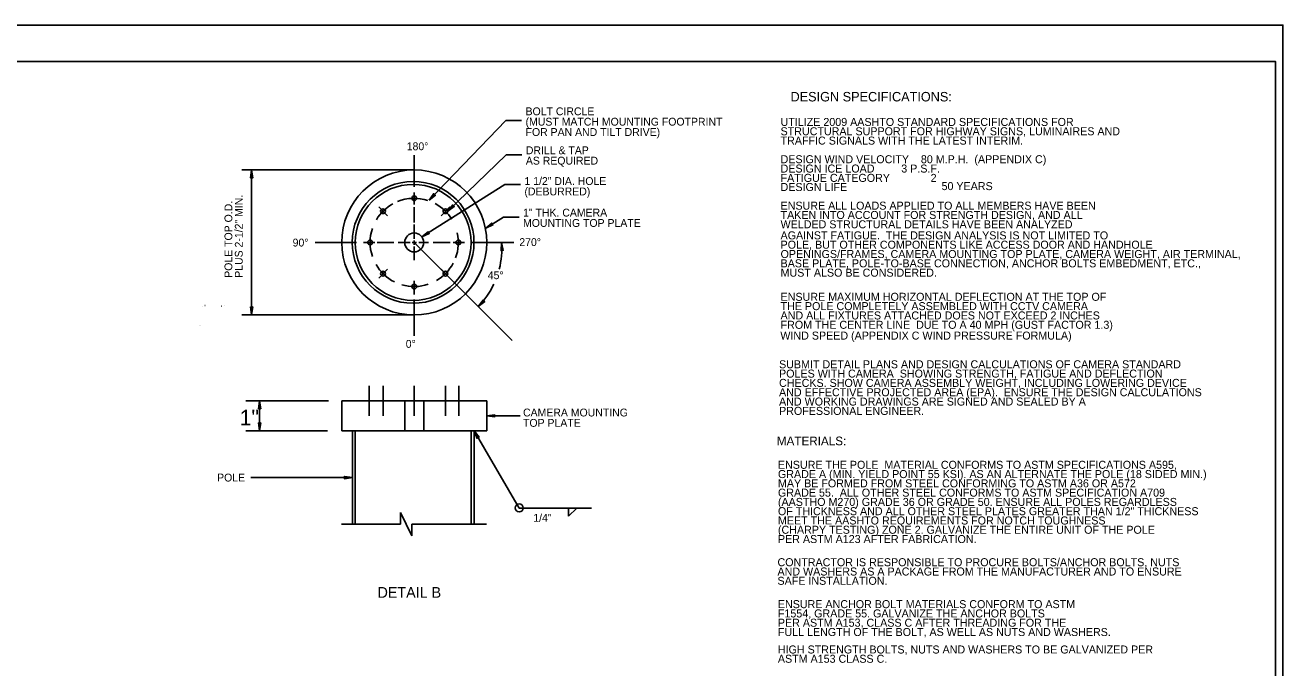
# Model space of a CAD drawing. Extents: x 507305 to 704973, y 495503 to 704964.
# Drawn here: x 507834 to 508353, y 495898 to 496163 of the extents above; entities that cross this region are included whole.
import ezdxf

# ---------------------------------------------------------------- set-up
doc = ezdxf.new("R2010")
doc.units = 0
for name, color, linetype in [('1', 7, 'Continuous'), ('2', 7, 'Continuous'), ('41', 7, 'Continuous')]:
    doc.layers.add(name, color=color, linetype=linetype)

msp = doc.modelspace()

# ---------------------------------------------------------------- linework, layer by layer
at = {"layer": '1'}
for p, q in [((508352.96, 496163.46), (507304.79, 496163.46)), ((508349.96, 496148.46), (507359.96, 496148.46)), ((508349.96, 495518.46), (508349.96, 496148.46)), ((508000.84, 496091.31), (508032.56, 496124.11)), ((508039.03, 496124.11), (508032.56, 496124.11)), ((507994.71, 496109.87), (507994.71, 496096.77)), ((508008.57, 496086.72), (508032.68, 496109.99)), ((508039.15, 496109.99), (508032.68, 496109.99)), ((507994.72, 496103.75), (507923.6, 496103.75)), ((507927.67, 496103.75), (507927.67, 496043.96)), ((507994.71, 496089.55), (507994.71, 496094.45)), ((507997.91, 496076.13), (508032.11, 496097.69)), ((508038.58, 496097.69), (508032.11, 496097.69)), ((507983.72, 496084.87), (507980.06, 496088.57)), ((507994.71, 496082.12), (507994.71, 496088.46)), ((508005.77, 496084.87), (508009.43, 496088.57)), ((508024.21, 496079.74), (508031.51, 496084.28)), ((508037.98, 496084.28), (508031.51, 496084.28)), ((507994.71, 496075.36), (507994.71, 496081.21)), ((507953.93, 496073.85), (507970.94, 496073.85)), ((507978.47, 496073.85), (507973.82, 496073.85)), ((507986.36, 496073.85), (507979.39, 496073.85)), ((507992.98, 496073.85), (507988.05, 496073.85)), ((507994.71, 496073.85), (507993.86, 496073.85)), ((507994.71, 496073.85), (507994.71, 496074.62)), ((507994.71, 496073.85), (507995.69, 496073.85)), ((507994.71, 496073.85), (507994.71, 496072.89)), ((507994.71, 496073.85), (508035.17, 496033.39)), ((507994.71, 496072.23), (507994.71, 496066.52)), ((507996.68, 496073.85), (508000.66, 496073.85)), ((508002.49, 496073.85), (508009.53, 496073.85)), ((508010.73, 496073.85), (508015.49, 496073.85)), ((508035.77, 496073.85), (508018.16, 496073.85)), ((507980.06, 496059.16), (507983.72, 496062.82)), ((508009.43, 496059.16), (508005.77, 496062.82)), ((507994.71, 496058), (507994.71, 496052.43)), ((507907.2, 496047.61), (507907.31, 496047.61)), ((507907.2, 496047.61), (507907.2, 496047.61)), ((507907.2, 496047.61), (507907.2, 496047.61)), ((507908.42, 496047.82), (507908.43, 496047.83)), ((507908.42, 496047.82), (507908.44, 496047.82)), ((507908.43, 496047.82), (507908.42, 496047.82)), ((507915.14, 496047.61), (507915.26, 496047.61)), ((507915.15, 496047.61), (507915.14, 496047.61)), ((507915.14, 496047.61), (507915.15, 496047.61)), ((507916.36, 496047.82), (507916.37, 496047.83)), ((507916.36, 496047.82), (507916.38, 496047.82)), ((507916.37, 496047.82), (507916.36, 496047.82)), ((507994.71, 496035.28), (507994.71, 496050.25)), ((507994.72, 496043.96), (507923.6, 496043.96)), ((507976.15, 496014.77), (507976.15, 496002.35)), ((507981.89, 496014.77), (507981.89, 496002.35)), ((507994.72, 496014.77), (507994.72, 496002.35)), ((508007.59, 496014.77), (508007.59, 496002.35)), ((508013.11, 496014.77), (508013.11, 496002.35)), ((507959.31, 496008.56), (507925.3, 496008.56)), ((507930.93, 496008.56), (507930.93, 495996.13)), ((507964.82, 496008.56), (508024.62, 496008.56)), ((507964.82, 496008.56), (507964.82, 495996.13)), ((507990.82, 496008.56), (507990.82, 495996.13)), ((507998.62, 496008.56), (507998.62, 495996.13)), ((508024.62, 496008.56), (508024.62, 495996.13)), ((508024.62, 496002.35), (508038.48, 496002.35)), ((507958.97, 495996.13), (507925.3, 495996.13)), ((507964.82, 495996.13), (508024.62, 495996.13)), ((507969.2, 495996.13), (507969.2, 495957.63)), ((507970.37, 495996.13), (507970.37, 495996.13)), ((507970.42, 495996.13), (507970.42, 495957.63)), ((508015.25, 495996.13), (508015.25, 495996.13)), ((508018.2, 495996.13), (508018.2, 495957.63)), ((508018.2, 495996.13), (508018.2, 495996.13)), ((508019.38, 495996.13), (508019.38, 495957.63)), ((508019.38, 495996.13), (508038, 495964.33)), ((507969.2, 495976.88), (507927.37, 495976.88)), ((508038, 495964.33), (508067.79, 495964.33)), ((508058.35, 495964.33), (508058.35, 495960.95)), ((508058.35, 495960.95), (508061.73, 495964.33)), ((507989.06, 495957.63), (507989.06, 495962.42)), ((507993.72, 495952.9), (507989.06, 495962.42)), ((507964.72, 495957.63), (507989.06, 495957.63)), ((507993.72, 495952.9), (507993.72, 495957.63)), ((507993.72, 495957.63), (508024.58, 495957.63))]:
    msp.add_line(p, q, dxfattribs=at)
for points in [[(507927.67, 496103.75), (507927.2, 496100.45), (507927.67, 496100.8), (507928.14, 496100.45)], [(507927.67, 496103.75), (507927.2, 496100.45), (507927.67, 496100.8), (507928.14, 496100.45)], [(508000.84, 496091.31), (508003.43, 496093.32), (508002.85, 496093.39), (508002.76, 496093.97)], [(508008.57, 496086.72), (508011.22, 496088.64), (508010.65, 496088.73), (508010.58, 496089.31)], [(507997.91, 496076.13), (508000.9, 496077.47), (508000.36, 496077.68), (508000.41, 496078.25)], [(507997.91, 496076.13), (508000.9, 496077.47), (508000.36, 496077.68), (508000.41, 496078.25)], [(508024.21, 496079.74), (508027.21, 496081.06), (508026.67, 496081.27), (508026.72, 496081.84)], [(508024.21, 496079.74), (508027.21, 496081.06), (508026.67, 496081.27), (508026.72, 496081.84)], [(508030.74, 496073.85), (508030.52, 496070.51), (508030.97, 496070.9), (508031.47, 496070.58)], [(508030.74, 496073.85), (508030.52, 496070.51), (508030.97, 496070.9), (508031.47, 496070.58)], [(507927.67, 496043.96), (507928.14, 496047.26), (507927.67, 496046.91), (507927.2, 496047.26)], [(507927.67, 496043.96), (507928.14, 496047.26), (507927.67, 496046.91), (507927.2, 496047.26)], [(508021.14, 496047.41), (508023.79, 496049.44), (508023.21, 496049.52), (508023.12, 496050.11)], [(508021.14, 496047.41), (508023.79, 496049.44), (508023.21, 496049.52), (508023.12, 496050.11)], [(507930.93, 496008.56), (507930.46, 496005.25), (507930.93, 496005.61), (507931.4, 496005.25)], [(507930.93, 496008.56), (507930.46, 496005.25), (507930.93, 496005.61), (507931.4, 496005.25)], [(508024.62, 496002.35), (508027.93, 496001.87), (508027.57, 496002.35), (508027.93, 496002.82)], [(508024.62, 496002.35), (508027.93, 496001.87), (508027.57, 496002.35), (508027.93, 496002.82)], [(507930.93, 495996.13), (507931.4, 495999.44), (507930.93, 495999.08), (507930.46, 495999.44)], [(507930.93, 495996.13), (507931.4, 495999.44), (507930.93, 495999.08), (507930.46, 495999.44)], [(508019.38, 495996.13), (508020.64, 495993.04), (508020.87, 495993.58), (508021.46, 495993.52)], [(508019.38, 495996.13), (508020.64, 495993.04), (508020.87, 495993.58), (508021.46, 495993.52)], [(507969.2, 495976.88), (507965.9, 495977.35), (507966.25, 495976.88), (507965.9, 495976.41)]]:
    msp.add_lwpolyline(points, close=True, dxfattribs=at)
for centre, radius in [((507994.72, 496073.85), 29.9), ((507994.26, 496073.87), 25.11), ((507994.29, 496073.85), 23.92), ((507994.72, 496092.05), 0.975), ((507981.85, 496086.72), 0.975), ((508007.59, 496086.72), 0.975), ((507994.72, 496073.85), 3.9), ((507976.52, 496073.85), 0.975), ((508012.92, 496073.85), 0.975), ((507981.85, 496060.98), 0.975), ((508007.59, 496060.98), 0.975), ((507994.72, 496055.66), 0.975), ((508038.01, 495964.36), 1.66)]:
    msp.add_circle(centre, radius, dxfattribs=at)
for centre, radius, start, end in [((507994.72, 496073.85), 18.2, 118.8108, 149.0302), ((507994.72, 496073.85), 18.2, 72.0358, 112.2792), ((507994.72, 496073.85), 18.2, 31.7924, 61.5838), ((507994.72, 496073.85), 18.2, 161.6373, 198.3894), ((507994.72, 496073.85), 18.2, 339.6841, 12.46), ((507996.79, 496071.21), 34.05, 345.8017, 4.4375), ((507994.72, 496073.85), 18.2, 210.0177, 243.4205), ((507994.72, 496073.85), 18.2, 300.1479, 332.1775), ((507994.72, 496073.85), 18.2, 253.6076, 288.4612), ((507996.79, 496071.21), 34.05, 315.66, 334.6547)]:
    msp.add_arc(centre, radius, start, end, dxfattribs=at)
at = {"layer": '2'}
for p, q in [((507906.36, 496039.6), (507906.31, 496039.6)), ((507906.43, 496039.6), (507906.47, 496039.6))]:
    msp.add_line(p, q, dxfattribs=at)
at = {"layer": '41'}
for points in [[(507304.79, 496163.46), (508352.96, 496163.46), (508352.96, 495503.46), (507304.79, 495503.46)], [(507359.96, 496148.46), (508349.96, 496148.46), (508349.96, 495518.46), (507359.96, 495518.46)]]:
    msp.add_lwpolyline(points, close=True, dxfattribs=at)

# ---------------------------------------------------------------- texts
at = {"layer": '1'}
for s, height, p in [('DESIGN SPECIFICATIONS:', 3.91, (508149.92, 496132)), ('BOLT CIRCLE ', 3.2339, (508040.64, 496126.3)), ('(MUST MATCH MOUNTING FOOTPRINT', 3.2339, (508040.64, 496122.03)), ('UTILIZE 2009 AASHTO STANDARD SPECIFICATIONS FOR ', 3.3, (508145.81, 496121.89)), ('FOR PAN AND TILT DRIVE)', 3.2339, (508040.64, 496117.76)), ('STRUCTURAL SUPPORT FOR HIGHWAY SIGNS, LUMINAIRES AND ', 3.3, (508145.81, 496118.04)), ('180%%d', 3.234, (507991.63, 496111.88)), ('TRAFFIC SIGNALS WITH THE LATEST INTERIM.', 3.3, (508145.81, 496114.2)), ('AS REQUIRED', 3.2339, (508040.76, 496105.96)), ('DRILL & TAP', 3.2339, (508040.76, 496110.23)), ('DESIGN WIND VELOCITY    80 M.P.H.  (APPENDIX C)', 3.3, (508145.81, 496106.51)), ('DESIGN ICE LOAD         3 P.S.F.', 3.3, (508145.81, 496102.67)), ('1 1/2" DIA. HOLE', 3.2339, (508040.19, 496097.54)), ('FATIGUE CATEGORY ', 3.3, (508145.81, 496098.82)), ('DESIGN LIFE', 3.3, (508145.81, 496095.06)), ('   2', 3.3, (508204.02, 496098.82)), ('50 YEARS', 3.3, (508212.2, 496095.43)), ('(DEBURRED)', 3.234, (508040.19, 496093.26)), ('1" THK. CAMERA', 3.2339, (508039.6, 496084.53)), ('ENSURE ALL LOADS APPLIED TO ALL MEMBERS HAVE BEEN ', 3.3, (508145.81, 496087.37)), ('MOUNTING TOP PLATE', 3.2339, (508039.6, 496080.26)), ('WELDED STRUCTURAL DETAILS HAVE BEEN ANALYZED ', 3.3, (508145.81, 496079.68)), ('TAKEN INTO ACCOUNT FOR STRENGTH DESIGN, AND ALL ', 3.3, (508145.81, 496083.53)), ('AGAINST FATIGUE.  THE DESIGN ANALYSIS IS NOT LIMITED TO ', 3.3, (508145.81, 496075.11)), ('90%%d', 3.234, (507944.58, 496072.17)), ('270%%d', 3.234, (508038.07, 496072.37)), ('POLE, BUT OTHER COMPONENTS LIKE ACCESS DOOR AND HANDHOLE ', 3.3, (508145.81, 496071.27)), ('OPENINGS/FRAMES, CAMERA MOUNTING TOP PLATE, CAMERA WEIGHT, AIR TERMINAL, ', 3.3, (508145.81, 496067.42)), ('45%%d', 3.234, (508025.04, 496058.7)), ('BASE PLATE, POLE-TO-BASE CONNECTION, ANCHOR BOLTS EMBEDMENT, ETC., ', 3.3, (508145.81, 496063.58)), ('MUST ALSO BE CONSIDERED.', 3.3, (508145.81, 496059.74)), ('ENSURE MAXIMUM HORIZONTAL DEFLECTION AT THE TOP OF ', 3.3, (508145.81, 496049.78)), ('THE POLE COMPLETELY ASSEMBLED WITH CCTV CAMERA ', 3.3, (508145.81, 496045.93)), ('AND ALL FIXTURES ATTACHED DOES NOT EXCEED 2 INCHES ', 3.3, (508145.81, 496042.09)), ('FROM THE CENTER LINE  DUE TO A 40 MPH (GUST FACTOR 1.3)  ', 3.3, (508145.81, 496038.24)), ('WIND SPEED (APPENDIX C WIND PRESSURE FORMULA)', 3.3, (508145.71, 496033.78)), ('0%%d', 3.234, (507991.22, 496030.41)), ('SUBMIT DETAIL PLANS AND DESIGN CALCULATIONS OF CAMERA STANDARD ', 3.3, (508145.19, 496021.95)), ('POLES WITH CAMERA  SHOWING STRENGTH, FATIGUE AND DEFLECTION ', 3.3, (508145.19, 496018.11)), ('CHECKS. SHOW CAMERA ASSEMBLY WEIGHT, INCLUDING LOWERING DEVICE  ', 3.3, (508145.19, 496014.27)), ('AND EFFECTIVE PROJECTED AREA (EPA).  ENSURE THE DESIGN CALCULATIONS', 3.3, (508145.19, 496010.42)), ('1"', 6.468, (507922.79, 495998.38)), ('CAMERA MOUNTING ', 3.2339, (508039.6, 496002.09)), ('AND WORKING DRAWINGS ARE SIGNED AND SEALED BY A  ', 3.3, (508145.19, 496006.58)), ('PROFESSIONAL ENGINEER. ', 3.3, (508145.19, 496002.73)), ('TOP PLATE', 3.234, (508039.6, 495997.82)), ('MATERIALS:', 3.603, (508144.26, 495990.18)), ('GRADE A (MIN. YIELD POINT 55 KSI). AS AN ALTERNATE THE POLE (18 SIDED MIN.)', 3.3, (508144.73, 495976.67)), ('ENSURE THE POLE  MATERIAL CONFORMS TO ASTM SPECIFICATIONS A595,', 3.3, (508144.73, 495980.5)), ('POLE', 3.234, (507913.44, 495975.27)), ('MAY BE FORMED FROM STEEL CONFORMING TO ASTM A36 OR A572 ', 3.3, (508144.73, 495972.85)), ('GRADE 55.  ALL OTHER STEEL CONFORMS TO ASTM SPECIFICATION A709', 3.3, (508144.73, 495969.02)), ('(AASTHO M270) GRADE 36 OR GRADE 50. ENSURE ALL POLES REGARDLESS ', 3.3, (508144.73, 495965.19)), ('OF THICKNESS AND ALL OTHER STEEL PLATES GREATER THAN 1/2" THICKNESS', 3.3, (508144.73, 495961.36)), ('1/4"', 3.234, (508043.82, 495958.65)), ('MEET THE AASHTO REQUIREMENTS FOR NOTCH TOUGHNESS', 3.3, (508144.73, 495957.53)), ('(CHARPY TESTING) ZONE 2. GALVANIZE THE ENTIRE UNIT OF THE POLE  ', 3.3, (508144.73, 495953.71)), ('PER ASTM A123 AFTER FABRICATION.', 3.3, (508144.73, 495949.88)), ('CONTRACTOR IS RESPONSIBLE TO PROCURE BOLTS/ANCHOR BOLTS, NUTS ', 3.3, (508144.54, 495940.32)), ('AND WASHERS AS A PACKAGE FROM THE MANUFACTURER AND TO ENSURE', 3.3, (508144.54, 495936.49)), ('SAFE INSTALLATION.', 3.3, (508144.54, 495932.66)), ('DETAIL B', 4.41, (507979.6, 495927.32)), ('ENSURE ANCHOR BOLT MATERIALS CONFORM TO ASTM ', 3.3, (508144.7, 495923.03)), ('F1554, GRADE 55. GALVANIZE THE ANCHOR BOLTS ', 3.3, (508144.7, 495919.2)), ('PER ASTM A153, CLASS C AFTER THREADING FOR THE ', 3.3, (508144.7, 495915.37)), ('FULL LENGTH OF THE BOLT, AS WELL AS NUTS AND WASHERS.', 3.3, (508144.7, 495911.54)), ('HIGH STRENGTH BOLTS, NUTS AND WASHERS TO BE GALVANIZED PER ', 3.3, (508144.7, 495904.33)), ('ASTM A153 CLASS C.', 3.3, (508144.7, 495900.51))]:
    msp.add_text(s, height=height, dxfattribs=at).set_placement(p)
for s, p in [('PLUS 2-1/2" MIN.', (507923.98, 496059.28)), ('POLE TOP O.D.', (507919.71, 496059.28))]:
    msp.add_text(s, height=3.2339, rotation=90, dxfattribs=at).set_placement(p)

doc.saveas('drawing.dxf')
